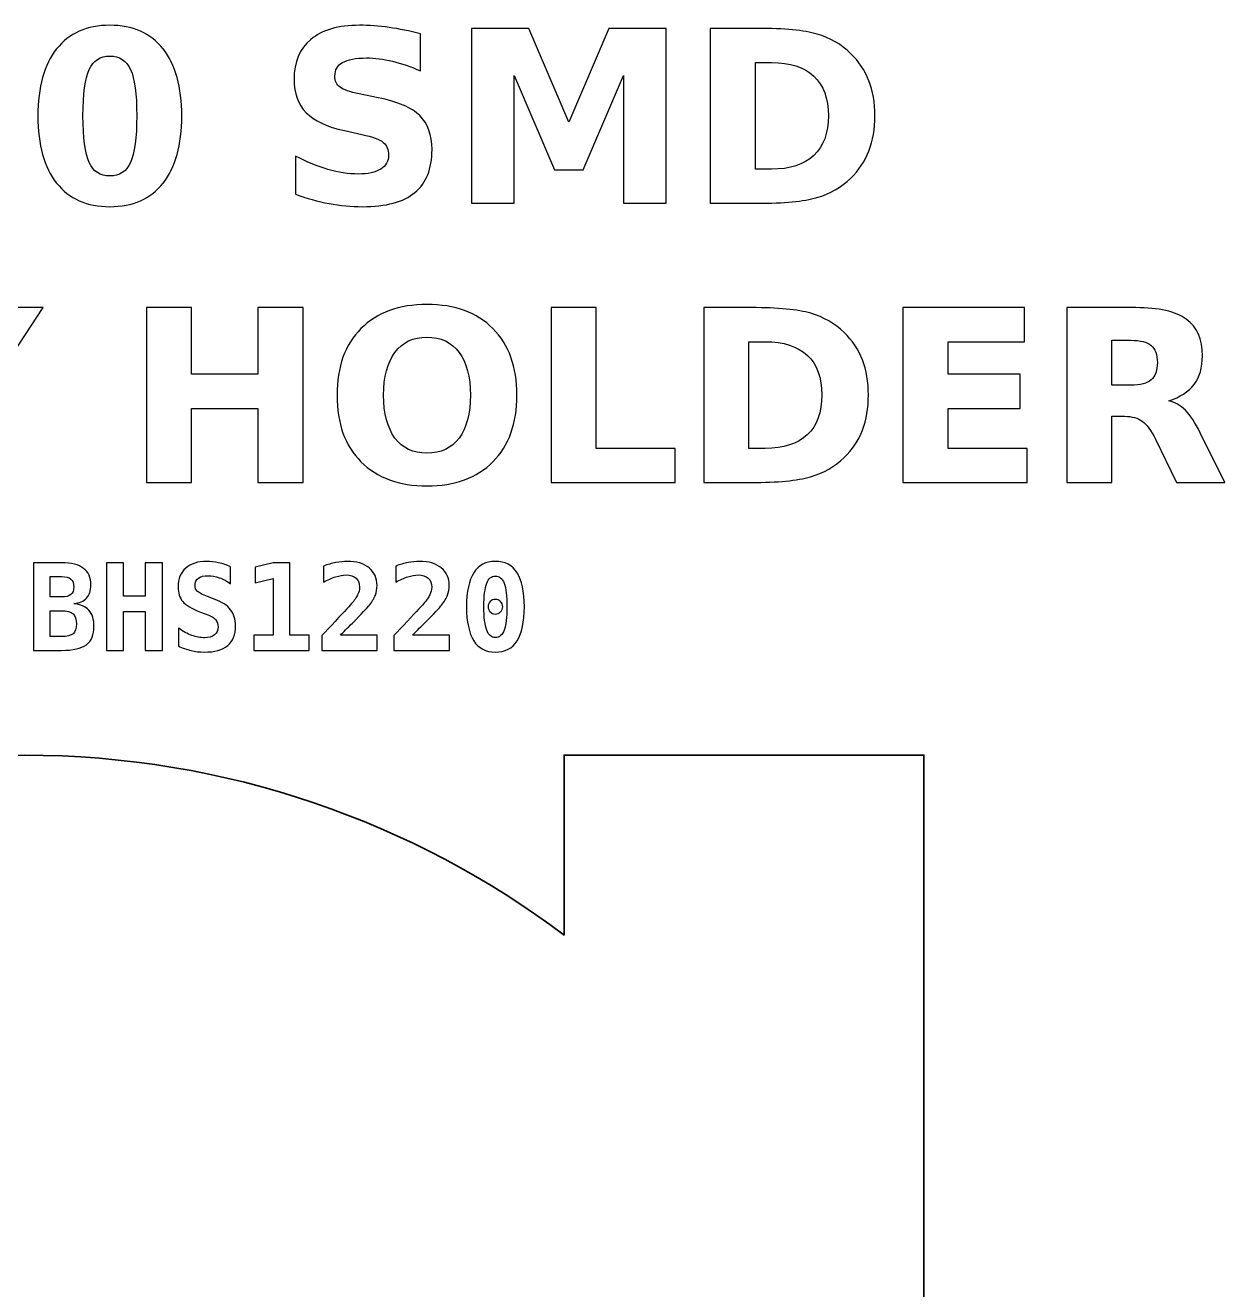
# Model space of a CAD drawing. Header units: centimetres. Extents: x -11.48 to -9.5, y -15.6 to -13.49.
# Drawn here: x -10.499 to -9.499, y -14.546 to -13.491 of the extents above; entities that cross this region are included whole.
import ezdxf

# ---------------------------------------------------------------- set-up
doc = ezdxf.new("R2010")
doc.units = ezdxf.units.CM
doc.header["$MEASUREMENT"] = 0
doc.layers.add('Layer 1', color=7, linetype='Continuous')

msp = doc.modelspace()

# ---------------------------------------------------------------- linework, layer by layer
at = {"layer": 'Layer 1'}
for points, knots in [([(-10.36872, -13.56708), (-10.36872, -13.59125), (-10.37392, -13.60988), (-10.38435, -13.62302), (-10.38435, -13.62302), (-10.39475, -13.63612), (-10.40955, -13.64268), (-10.42869, -13.64268), (-10.42869, -13.64268), (-10.44789, -13.64268), (-10.46272, -13.63612), (-10.47312, -13.62302), (-10.47312, -13.62302), (-10.48355, -13.60988), (-10.48875, -13.59125), (-10.48875, -13.56708), (-10.48875, -13.56708), (-10.48875, -13.54288), (-10.48355, -13.52422), (-10.47312, -13.51108), (-10.47312, -13.51108), (-10.46272, -13.49798), (-10.44789, -13.49142), (-10.42869, -13.49142), (-10.42869, -13.49142), (-10.40955, -13.49142), (-10.39475, -13.49798), (-10.38435, -13.51108), (-10.38435, -13.51108), (-10.37392, -13.52422), (-10.36872, -13.54288), (-10.36872, -13.56708)], [0, 0, 0, 0, 0.125, 0.125, 0.125, 0.125, 0.25, 0.25, 0.25, 0.25, 0.375, 0.375, 0.375, 0.375, 0.5, 0.5, 0.5, 0.5, 0.625, 0.625, 0.625, 0.625, 0.75, 0.75, 0.75, 0.75, 0.875, 0.875, 0.875, 0.875, 1, 1, 1, 1]), ([(-10.16969, -13.49865), (-10.16969, -13.49865), (-10.16969, -13.52948), (-10.16969, -13.52948), (-10.16969, -13.52948), (-10.17769, -13.52592), (-10.18552, -13.52322), (-10.19312, -13.52138), (-10.19312, -13.52138), (-10.20075, -13.51955), (-10.20795, -13.51865), (-10.21472, -13.51865), (-10.21472, -13.51865), (-10.22369, -13.51865), (-10.23035, -13.51988), (-10.23465, -13.52235), (-10.23465, -13.52235), (-10.23895, -13.52485), (-10.24109, -13.52868), (-10.24109, -13.53388), (-10.24109, -13.53388), (-10.24109, -13.53778), (-10.23965, -13.54085), (-10.23675, -13.54302), (-10.23675, -13.54302), (-10.23385, -13.54518), (-10.22859, -13.54708), (-10.22095, -13.54865), (-10.22095, -13.54865), (-10.22095, -13.54865), (-10.20495, -13.55185), (-10.20495, -13.55185), (-10.20495, -13.55185), (-10.18872, -13.55512), (-10.17722, -13.56005), (-10.17039, -13.56672), (-10.17039, -13.56672), (-10.16355, -13.57335), (-10.16012, -13.58278), (-10.16012, -13.59502), (-10.16012, -13.59502), (-10.16012, -13.61112), (-10.16489, -13.62308), (-10.17442, -13.63092), (-10.17442, -13.63092), (-10.18395, -13.63875), (-10.19852, -13.64268), (-10.21812, -13.64268), (-10.21812, -13.64268), (-10.22739, -13.64268), (-10.23665, -13.64182), (-10.24595, -13.64005), (-10.24595, -13.64005), (-10.25525, -13.63828), (-10.26459, -13.63568), (-10.27389, -13.63225), (-10.27389, -13.63225), (-10.27389, -13.63225), (-10.27389, -13.60052), (-10.27389, -13.60052), (-10.27389, -13.60052), (-10.26459, -13.60545), (-10.25559, -13.60918), (-10.24689, -13.61168), (-10.24689, -13.61168), (-10.23819, -13.61418), (-10.22982, -13.61545), (-10.22175, -13.61545), (-10.22175, -13.61545), (-10.21355, -13.61545), (-10.20725, -13.61408), (-10.20289, -13.61135), (-10.20289, -13.61135), (-10.19852, -13.60862), (-10.19635, -13.60472), (-10.19635, -13.59962), (-10.19635, -13.59962), (-10.19635, -13.59508), (-10.19782, -13.59155), (-10.20079, -13.58908), (-10.20079, -13.58908), (-10.20375, -13.58662), (-10.20965, -13.58438), (-10.21852, -13.58245), (-10.21852, -13.58245), (-10.21852, -13.58245), (-10.23309, -13.57922), (-10.23309, -13.57922), (-10.23309, -13.57922), (-10.24765, -13.57608), (-10.25832, -13.57112), (-10.26505, -13.56428), (-10.26505, -13.56428), (-10.27179, -13.55745), (-10.27515, -13.54822), (-10.27515, -13.53665), (-10.27515, -13.53665), (-10.27515, -13.52212), (-10.27045, -13.51095), (-10.26109, -13.50315), (-10.26109, -13.50315), (-10.25172, -13.49532), (-10.23825, -13.49142), (-10.22065, -13.49142), (-10.22065, -13.49142), (-10.21265, -13.49142), (-10.20442, -13.49202), (-10.19595, -13.49322), (-10.19595, -13.49322), (-10.18749, -13.49442), (-10.17872, -13.49622), (-10.16969, -13.49865)], [0, 0, 0, 0, 0.0357143, 0.0357143, 0.0357143, 0.0357143, 0.0714286, 0.0714286, 0.0714286, 0.0714286, 0.1071429, 0.1071429, 0.1071429, 0.1071429, 0.1428571, 0.1428571, 0.1428571, 0.1428571, 0.1785714, 0.1785714, 0.1785714, 0.1785714, 0.2142857, 0.2142857, 0.2142857, 0.2142857, 0.25, 0.25, 0.25, 0.25, 0.2857143, 0.2857143, 0.2857143, 0.2857143, 0.3214286, 0.3214286, 0.3214286, 0.3214286, 0.3571429, 0.3571429, 0.3571429, 0.3571429, 0.3928571, 0.3928571, 0.3928571, 0.3928571, 0.4285714, 0.4285714, 0.4285714, 0.4285714, 0.4642857, 0.4642857, 0.4642857, 0.4642857, 0.5, 0.5, 0.5, 0.5, 0.5357143, 0.5357143, 0.5357143, 0.5357143, 0.5714286, 0.5714286, 0.5714286, 0.5714286, 0.6071429, 0.6071429, 0.6071429, 0.6071429, 0.6428571, 0.6428571, 0.6428571, 0.6428571, 0.6785714, 0.6785714, 0.6785714, 0.6785714, 0.7142857, 0.7142857, 0.7142857, 0.7142857, 0.75, 0.75, 0.75, 0.75, 0.7857143, 0.7857143, 0.7857143, 0.7857143, 0.8214286, 0.8214286, 0.8214286, 0.8214286, 0.8571429, 0.8571429, 0.8571429, 0.8571429, 0.8928571, 0.8928571, 0.8928571, 0.8928571, 0.9285714, 0.9285714, 0.9285714, 0.9285714, 0.9642857, 0.9642857, 0.9642857, 0.9642857, 1, 1, 1, 1]), ([(-10.12712, -13.49405), (-10.12712, -13.49405), (-10.07929, -13.49405), (-10.07929, -13.49405), (-10.07929, -13.49405), (-10.07929, -13.49405), (-10.04606, -13.57208), (-10.04606, -13.57208), (-10.04606, -13.57208), (-10.04606, -13.57208), (-10.01266, -13.49405), (-10.01266, -13.49405), (-10.01266, -13.49405), (-10.01266, -13.49405), (-9.96492, -13.49405), (-9.96492, -13.49405), (-9.96492, -13.49405), (-9.96492, -13.49405), (-9.96492, -13.63985), (-9.96492, -13.63985), (-9.96492, -13.63985), (-9.96492, -13.63985), (-10.00046, -13.63985), (-10.00046, -13.63985), (-10.00046, -13.63985), (-10.00046, -13.63985), (-10.00046, -13.53322), (-10.00046, -13.53322), (-10.00046, -13.53322), (-10.00046, -13.53322), (-10.03406, -13.61182), (-10.03406, -13.61182), (-10.03406, -13.61182), (-10.03406, -13.61182), (-10.05789, -13.61182), (-10.05789, -13.61182), (-10.05789, -13.61182), (-10.05789, -13.61182), (-10.09149, -13.53322), (-10.09149, -13.53322), (-10.09149, -13.53322), (-10.09149, -13.53322), (-10.09149, -13.63985), (-10.09149, -13.63985), (-10.09149, -13.63985), (-10.09149, -13.63985), (-10.12712, -13.63985), (-10.12712, -13.63985), (-10.12712, -13.63985), (-10.12712, -13.63985), (-10.12712, -13.49405), (-10.12712, -13.49405)], [0, 0, 0, 0, 0.0769231, 0.0769231, 0.0769231, 0.0769231, 0.1538462, 0.1538462, 0.1538462, 0.1538462, 0.2307692, 0.2307692, 0.2307692, 0.2307692, 0.3076923, 0.3076923, 0.3076923, 0.3076923, 0.3846154, 0.3846154, 0.3846154, 0.3846154, 0.4615385, 0.4615385, 0.4615385, 0.4615385, 0.5384615, 0.5384615, 0.5384615, 0.5384615, 0.6153846, 0.6153846, 0.6153846, 0.6153846, 0.6923077, 0.6923077, 0.6923077, 0.6923077, 0.7692308, 0.7692308, 0.7692308, 0.7692308, 0.8461538, 0.8461538, 0.8461538, 0.8461538, 0.9230769, 0.9230769, 0.9230769, 0.9230769, 1, 1, 1, 1]), ([(-9.92809, -13.49405), (-9.92809, -13.49405), (-9.88843, -13.49405), (-9.88843, -13.49405), (-9.88843, -13.49405), (-9.86629, -13.49405), (-9.84983, -13.49562), (-9.83899, -13.49878), (-9.83899, -13.49878), (-9.82816, -13.50195), (-9.81886, -13.50728), (-9.81109, -13.51485), (-9.81109, -13.51485), (-9.80426, -13.52142), (-9.79919, -13.52902), (-9.79586, -13.53762), (-9.79586, -13.53762), (-9.79256, -13.54618), (-9.79089, -13.55592), (-9.79089, -13.56682), (-9.79089, -13.56682), (-9.79089, -13.57782), (-9.79256, -13.58762), (-9.79586, -13.59625), (-9.79586, -13.59625), (-9.79919, -13.60488), (-9.80426, -13.61248), (-9.81109, -13.61905), (-9.81109, -13.61905), (-9.81893, -13.62662), (-9.82829, -13.63195), (-9.83923, -13.63512), (-9.83923, -13.63512), (-9.85016, -13.63828), (-9.86656, -13.63985), (-9.88843, -13.63985), (-9.88843, -13.63985), (-9.88843, -13.63985), (-9.92809, -13.63985), (-9.92809, -13.63985), (-9.92809, -13.63985), (-9.92809, -13.63985), (-9.92809, -13.49405), (-9.92809, -13.49405)], [0, 0, 0, 0, 0.0909091, 0.0909091, 0.0909091, 0.0909091, 0.1818182, 0.1818182, 0.1818182, 0.1818182, 0.2727273, 0.2727273, 0.2727273, 0.2727273, 0.3636364, 0.3636364, 0.3636364, 0.3636364, 0.4545455, 0.4545455, 0.4545455, 0.4545455, 0.5454545, 0.5454545, 0.5454545, 0.5454545, 0.6363636, 0.6363636, 0.6363636, 0.6363636, 0.7272727, 0.7272727, 0.7272727, 0.7272727, 0.8181818, 0.8181818, 0.8181818, 0.8181818, 0.9090909, 0.9090909, 0.9090909, 0.9090909, 1, 1, 1, 1]), ([(-10.40632, -13.56682), (-10.40632, -13.54858), (-10.40802, -13.53575), (-10.41145, -13.52828), (-10.41145, -13.52828), (-10.41485, -13.52085), (-10.42062, -13.51712), (-10.42869, -13.51712), (-10.42869, -13.51712), (-10.43675, -13.51712), (-10.44252, -13.52085), (-10.44599, -13.52828), (-10.44599, -13.52828), (-10.44942, -13.53575), (-10.45115, -13.54858), (-10.45115, -13.56682), (-10.45115, -13.56682), (-10.45115, -13.58522), (-10.44942, -13.59822), (-10.44599, -13.60575), (-10.44599, -13.60575), (-10.44252, -13.61332), (-10.43675, -13.61708), (-10.42869, -13.61708), (-10.42869, -13.61708), (-10.42069, -13.61708), (-10.41495, -13.61332), (-10.41149, -13.60575), (-10.41149, -13.60575), (-10.40805, -13.59822), (-10.40632, -13.58522), (-10.40632, -13.56682)], [0, 0, 0, 0, 0.125, 0.125, 0.125, 0.125, 0.25, 0.25, 0.25, 0.25, 0.375, 0.375, 0.375, 0.375, 0.5, 0.5, 0.5, 0.5, 0.625, 0.625, 0.625, 0.625, 0.75, 0.75, 0.75, 0.75, 0.875, 0.875, 0.875, 0.875, 1, 1, 1, 1]), ([(-9.89049, -13.52248), (-9.89049, -13.52248), (-9.89049, -13.61142), (-9.89049, -13.61142), (-9.89049, -13.61142), (-9.89049, -13.61142), (-9.87703, -13.61142), (-9.87703, -13.61142), (-9.87703, -13.61142), (-9.86166, -13.61142), (-9.84993, -13.60762), (-9.84183, -13.59998), (-9.84183, -13.59998), (-9.83373, -13.59238), (-9.82966, -13.58132), (-9.82966, -13.56682), (-9.82966, -13.56682), (-9.82966, -13.55235), (-9.83369, -13.54135), (-9.84176, -13.53382), (-9.84176, -13.53382), (-9.84983, -13.52625), (-9.86159, -13.52248), (-9.87703, -13.52248), (-9.87703, -13.52248), (-9.87703, -13.52248), (-9.89049, -13.52248), (-9.89049, -13.52248)], [0, 0, 0, 0, 0.1428571, 0.1428571, 0.1428571, 0.1428571, 0.2857143, 0.2857143, 0.2857143, 0.2857143, 0.4285714, 0.4285714, 0.4285714, 0.4285714, 0.5714286, 0.5714286, 0.5714286, 0.5714286, 0.7142857, 0.7142857, 0.7142857, 0.7142857, 0.8571429, 0.8571429, 0.8571429, 0.8571429, 1, 1, 1, 1]), ([(-10.6331, -13.72685), (-10.6331, -13.72685), (-10.592, -13.72685), (-10.592, -13.72685), (-10.592, -13.72685), (-10.592, -13.72685), (-10.55876, -13.77882), (-10.55876, -13.77882), (-10.55876, -13.77882), (-10.55876, -13.77882), (-10.52556, -13.72685), (-10.52556, -13.72685), (-10.52556, -13.72685), (-10.52556, -13.72685), (-10.48436, -13.72685), (-10.48436, -13.72685), (-10.48436, -13.72685), (-10.48436, -13.72685), (-10.53993, -13.81122), (-10.53993, -13.81122), (-10.53993, -13.81122), (-10.53993, -13.81122), (-10.53993, -13.87265), (-10.53993, -13.87265), (-10.53993, -13.87265), (-10.53993, -13.87265), (-10.57753, -13.87265), (-10.57753, -13.87265), (-10.57753, -13.87265), (-10.57753, -13.87265), (-10.57753, -13.81122), (-10.57753, -13.81122), (-10.57753, -13.81122), (-10.57753, -13.81122), (-10.6331, -13.72685), (-10.6331, -13.72685)], [0, 0, 0, 0, 0.1111111, 0.1111111, 0.1111111, 0.1111111, 0.2222222, 0.2222222, 0.2222222, 0.2222222, 0.3333333, 0.3333333, 0.3333333, 0.3333333, 0.4444444, 0.4444444, 0.4444444, 0.4444444, 0.5555556, 0.5555556, 0.5555556, 0.5555556, 0.6666667, 0.6666667, 0.6666667, 0.6666667, 0.7777778, 0.7777778, 0.7777778, 0.7777778, 0.8888889, 0.8888889, 0.8888889, 0.8888889, 1, 1, 1, 1]), ([(-10.3983, -13.72685), (-10.3983, -13.72685), (-10.3607, -13.72685), (-10.3607, -13.72685), (-10.3607, -13.72685), (-10.3607, -13.72685), (-10.3607, -13.78242), (-10.3607, -13.78242), (-10.3607, -13.78242), (-10.3607, -13.78242), (-10.30524, -13.78242), (-10.30524, -13.78242), (-10.30524, -13.78242), (-10.30524, -13.78242), (-10.30524, -13.72685), (-10.30524, -13.72685), (-10.30524, -13.72685), (-10.30524, -13.72685), (-10.26764, -13.72685), (-10.26764, -13.72685), (-10.26764, -13.72685), (-10.26764, -13.72685), (-10.26764, -13.87265), (-10.26764, -13.87265), (-10.26764, -13.87265), (-10.26764, -13.87265), (-10.30524, -13.87265), (-10.30524, -13.87265), (-10.30524, -13.87265), (-10.30524, -13.87265), (-10.30524, -13.81085), (-10.30524, -13.81085), (-10.30524, -13.81085), (-10.30524, -13.81085), (-10.3607, -13.81085), (-10.3607, -13.81085), (-10.3607, -13.81085), (-10.3607, -13.81085), (-10.3607, -13.87265), (-10.3607, -13.87265), (-10.3607, -13.87265), (-10.3607, -13.87265), (-10.3983, -13.87265), (-10.3983, -13.87265), (-10.3983, -13.87265), (-10.3983, -13.87265), (-10.3983, -13.72685), (-10.3983, -13.72685)], [0, 0, 0, 0, 0.0833333, 0.0833333, 0.0833333, 0.0833333, 0.1666667, 0.1666667, 0.1666667, 0.1666667, 0.25, 0.25, 0.25, 0.25, 0.3333333, 0.3333333, 0.3333333, 0.3333333, 0.4166667, 0.4166667, 0.4166667, 0.4166667, 0.5, 0.5, 0.5, 0.5, 0.5833333, 0.5833333, 0.5833333, 0.5833333, 0.6666667, 0.6666667, 0.6666667, 0.6666667, 0.75, 0.75, 0.75, 0.75, 0.8333333, 0.8333333, 0.8333333, 0.8333333, 0.9166667, 0.9166667, 0.9166667, 0.9166667, 1, 1, 1, 1]), ([(-10.16433, -13.72422), (-10.1409, -13.72422), (-10.12253, -13.73092), (-10.10927, -13.74435), (-10.10927, -13.74435), (-10.09597, -13.75775), (-10.08933, -13.77625), (-10.08933, -13.79988), (-10.08933, -13.79988), (-10.08933, -13.82345), (-10.09597, -13.84195), (-10.10927, -13.85535), (-10.10927, -13.85535), (-10.12253, -13.86878), (-10.1409, -13.87548), (-10.16433, -13.87548), (-10.16433, -13.87548), (-10.1877, -13.87548), (-10.20603, -13.86878), (-10.21937, -13.85535), (-10.21937, -13.85535), (-10.23267, -13.84195), (-10.23933, -13.82345), (-10.23933, -13.79988), (-10.23933, -13.79988), (-10.23933, -13.77625), (-10.23267, -13.75775), (-10.21937, -13.74435), (-10.21937, -13.74435), (-10.20603, -13.73092), (-10.1877, -13.72422), (-10.16433, -13.72422)], [0, 0, 0, 0, 0.125, 0.125, 0.125, 0.125, 0.25, 0.25, 0.25, 0.25, 0.375, 0.375, 0.375, 0.375, 0.5, 0.5, 0.5, 0.5, 0.625, 0.625, 0.625, 0.625, 0.75, 0.75, 0.75, 0.75, 0.875, 0.875, 0.875, 0.875, 1, 1, 1, 1]), ([(-10.0609, -13.72685), (-10.0609, -13.72685), (-10.0233, -13.72685), (-10.0233, -13.72685), (-10.0233, -13.72685), (-10.0233, -13.72685), (-10.0233, -13.84422), (-10.0233, -13.84422), (-10.0233, -13.84422), (-10.0233, -13.84422), (-9.9573, -13.84422), (-9.9573, -13.84422), (-9.9573, -13.84422), (-9.9573, -13.84422), (-9.9573, -13.87265), (-9.9573, -13.87265), (-9.9573, -13.87265), (-9.9573, -13.87265), (-10.0609, -13.87265), (-10.0609, -13.87265), (-10.0609, -13.87265), (-10.0609, -13.87265), (-10.0609, -13.72685), (-10.0609, -13.72685)], [0, 0, 0, 0, 0.1666667, 0.1666667, 0.1666667, 0.1666667, 0.3333333, 0.3333333, 0.3333333, 0.3333333, 0.5, 0.5, 0.5, 0.5, 0.6666667, 0.6666667, 0.6666667, 0.6666667, 0.8333333, 0.8333333, 0.8333333, 0.8333333, 1, 1, 1, 1]), ([(-9.93347, -13.72685), (-9.93347, -13.72685), (-9.89381, -13.72685), (-9.89381, -13.72685), (-9.89381, -13.72685), (-9.87167, -13.72685), (-9.85521, -13.72842), (-9.84437, -13.73158), (-9.84437, -13.73158), (-9.83354, -13.73475), (-9.82424, -13.74008), (-9.81647, -13.74765), (-9.81647, -13.74765), (-9.80964, -13.75422), (-9.80457, -13.76182), (-9.80124, -13.77042), (-9.80124, -13.77042), (-9.79794, -13.77898), (-9.79627, -13.78872), (-9.79627, -13.79962), (-9.79627, -13.79962), (-9.79627, -13.81062), (-9.79794, -13.82042), (-9.80124, -13.82905), (-9.80124, -13.82905), (-9.80457, -13.83768), (-9.80964, -13.84528), (-9.81647, -13.85185), (-9.81647, -13.85185), (-9.82431, -13.85942), (-9.83367, -13.86475), (-9.84461, -13.86792), (-9.84461, -13.86792), (-9.85554, -13.87108), (-9.87194, -13.87265), (-9.89381, -13.87265), (-9.89381, -13.87265), (-9.89381, -13.87265), (-9.93347, -13.87265), (-9.93347, -13.87265), (-9.93347, -13.87265), (-9.93347, -13.87265), (-9.93347, -13.72685), (-9.93347, -13.72685)], [0, 0, 0, 0, 0.0909091, 0.0909091, 0.0909091, 0.0909091, 0.1818182, 0.1818182, 0.1818182, 0.1818182, 0.2727273, 0.2727273, 0.2727273, 0.2727273, 0.3636364, 0.3636364, 0.3636364, 0.3636364, 0.4545455, 0.4545455, 0.4545455, 0.4545455, 0.5454545, 0.5454545, 0.5454545, 0.5454545, 0.6363636, 0.6363636, 0.6363636, 0.6363636, 0.7272727, 0.7272727, 0.7272727, 0.7272727, 0.8181818, 0.8181818, 0.8181818, 0.8181818, 0.9090909, 0.9090909, 0.9090909, 0.9090909, 1, 1, 1, 1]), ([(-9.76747, -13.72685), (-9.76747, -13.72685), (-9.66601, -13.72685), (-9.66601, -13.72685), (-9.66601, -13.72685), (-9.66601, -13.72685), (-9.66601, -13.75528), (-9.66601, -13.75528), (-9.66601, -13.75528), (-9.66601, -13.75528), (-9.72987, -13.75528), (-9.72987, -13.75528), (-9.72987, -13.75528), (-9.72987, -13.75528), (-9.72987, -13.78242), (-9.72987, -13.78242), (-9.72987, -13.78242), (-9.72987, -13.78242), (-9.66984, -13.78242), (-9.66984, -13.78242), (-9.66984, -13.78242), (-9.66984, -13.78242), (-9.66984, -13.81085), (-9.66984, -13.81085), (-9.66984, -13.81085), (-9.66984, -13.81085), (-9.72987, -13.81085), (-9.72987, -13.81085), (-9.72987, -13.81085), (-9.72987, -13.81085), (-9.72987, -13.84422), (-9.72987, -13.84422), (-9.72987, -13.84422), (-9.72987, -13.84422), (-9.66387, -13.84422), (-9.66387, -13.84422), (-9.66387, -13.84422), (-9.66387, -13.84422), (-9.66387, -13.87265), (-9.66387, -13.87265), (-9.66387, -13.87265), (-9.66387, -13.87265), (-9.76747, -13.87265), (-9.76747, -13.87265), (-9.76747, -13.87265), (-9.76747, -13.87265), (-9.76747, -13.72685), (-9.76747, -13.72685)], [0, 0, 0, 0, 0.0833333, 0.0833333, 0.0833333, 0.0833333, 0.1666667, 0.1666667, 0.1666667, 0.1666667, 0.25, 0.25, 0.25, 0.25, 0.3333333, 0.3333333, 0.3333333, 0.3333333, 0.4166667, 0.4166667, 0.4166667, 0.4166667, 0.5, 0.5, 0.5, 0.5, 0.5833333, 0.5833333, 0.5833333, 0.5833333, 0.6666667, 0.6666667, 0.6666667, 0.6666667, 0.75, 0.75, 0.75, 0.75, 0.8333333, 0.8333333, 0.8333333, 0.8333333, 0.9166667, 0.9166667, 0.9166667, 0.9166667, 1, 1, 1, 1]), ([(-9.59324, -13.81748), (-9.59324, -13.81748), (-9.59324, -13.87265), (-9.59324, -13.87265), (-9.59324, -13.87265), (-9.59324, -13.87265), (-9.63084, -13.87265), (-9.63084, -13.87265), (-9.63084, -13.87265), (-9.63084, -13.87265), (-9.63084, -13.72685), (-9.63084, -13.72685), (-9.63084, -13.72685), (-9.63084, -13.72685), (-9.57341, -13.72685), (-9.57341, -13.72685), (-9.57341, -13.72685), (-9.55421, -13.72685), (-9.54011, -13.73008), (-9.53118, -13.73652), (-9.53118, -13.73652), (-9.52221, -13.74295), (-9.51774, -13.75315), (-9.51774, -13.76708), (-9.51774, -13.76708), (-9.51774, -13.77672), (-9.52008, -13.78465), (-9.52471, -13.79082), (-9.52471, -13.79082), (-9.52938, -13.79702), (-9.53641, -13.80158), (-9.54578, -13.80448), (-9.54578, -13.80448), (-9.54064, -13.80568), (-9.53601, -13.80832), (-9.53194, -13.81245), (-9.53194, -13.81245), (-9.52788, -13.81658), (-9.52378, -13.82285), (-9.51961, -13.83125), (-9.51961, -13.83125), (-9.51961, -13.83125), (-9.49918, -13.87265), (-9.49918, -13.87265), (-9.49918, -13.87265), (-9.49918, -13.87265), (-9.53924, -13.87265), (-9.53924, -13.87265), (-9.53924, -13.87265), (-9.53924, -13.87265), (-9.55701, -13.83642), (-9.55701, -13.83642), (-9.55701, -13.83642), (-9.56058, -13.82915), (-9.56421, -13.82415), (-9.56791, -13.82148), (-9.56791, -13.82148), (-9.57158, -13.81882), (-9.57648, -13.81748), (-9.58261, -13.81748), (-9.58261, -13.81748), (-9.58261, -13.81748), (-9.59324, -13.81748), (-9.59324, -13.81748)], [0, 0, 0, 0, 0.0625, 0.0625, 0.0625, 0.0625, 0.125, 0.125, 0.125, 0.125, 0.1875, 0.1875, 0.1875, 0.1875, 0.25, 0.25, 0.25, 0.25, 0.3125, 0.3125, 0.3125, 0.3125, 0.375, 0.375, 0.375, 0.375, 0.4375, 0.4375, 0.4375, 0.4375, 0.5, 0.5, 0.5, 0.5, 0.5625, 0.5625, 0.5625, 0.5625, 0.625, 0.625, 0.625, 0.625, 0.6875, 0.6875, 0.6875, 0.6875, 0.75, 0.75, 0.75, 0.75, 0.8125, 0.8125, 0.8125, 0.8125, 0.875, 0.875, 0.875, 0.875, 0.9375, 0.9375, 0.9375, 0.9375, 1, 1, 1, 1]), ([(-10.16433, -13.75145), (-10.1758, -13.75145), (-10.18467, -13.75568), (-10.191, -13.76415), (-10.191, -13.76415), (-10.1973, -13.77262), (-10.20047, -13.78452), (-10.20047, -13.79988), (-10.20047, -13.79988), (-10.20047, -13.81522), (-10.1973, -13.82708), (-10.191, -13.83555), (-10.191, -13.83555), (-10.18467, -13.84402), (-10.1758, -13.84825), (-10.16433, -13.84825), (-10.16433, -13.84825), (-10.1528, -13.84825), (-10.1439, -13.84402), (-10.13757, -13.83555), (-10.13757, -13.83555), (-10.13127, -13.82708), (-10.1281, -13.81522), (-10.1281, -13.79988), (-10.1281, -13.79988), (-10.1281, -13.78452), (-10.13127, -13.77262), (-10.13757, -13.76415), (-10.13757, -13.76415), (-10.1439, -13.75568), (-10.1528, -13.75145), (-10.16433, -13.75145)], [0, 0, 0, 0, 0.125, 0.125, 0.125, 0.125, 0.25, 0.25, 0.25, 0.25, 0.375, 0.375, 0.375, 0.375, 0.5, 0.5, 0.5, 0.5, 0.625, 0.625, 0.625, 0.625, 0.75, 0.75, 0.75, 0.75, 0.875, 0.875, 0.875, 0.875, 1, 1, 1, 1]), ([(-9.89587, -13.75528), (-9.89587, -13.75528), (-9.89587, -13.84422), (-9.89587, -13.84422), (-9.89587, -13.84422), (-9.89587, -13.84422), (-9.88241, -13.84422), (-9.88241, -13.84422), (-9.88241, -13.84422), (-9.86704, -13.84422), (-9.85531, -13.84042), (-9.84721, -13.83278), (-9.84721, -13.83278), (-9.83911, -13.82518), (-9.83504, -13.81412), (-9.83504, -13.79962), (-9.83504, -13.79962), (-9.83504, -13.78515), (-9.83907, -13.77415), (-9.84714, -13.76662), (-9.84714, -13.76662), (-9.85521, -13.75905), (-9.86697, -13.75528), (-9.88241, -13.75528), (-9.88241, -13.75528), (-9.88241, -13.75528), (-9.89587, -13.75528), (-9.89587, -13.75528)], [0, 0, 0, 0, 0.1428571, 0.1428571, 0.1428571, 0.1428571, 0.2857143, 0.2857143, 0.2857143, 0.2857143, 0.4285714, 0.4285714, 0.4285714, 0.4285714, 0.5714286, 0.5714286, 0.5714286, 0.5714286, 0.7142857, 0.7142857, 0.7142857, 0.7142857, 0.8571429, 0.8571429, 0.8571429, 0.8571429, 1, 1, 1, 1]), ([(-9.57741, -13.79152), (-9.56954, -13.79152), (-9.56388, -13.79005), (-9.56048, -13.78712), (-9.56048, -13.78712), (-9.55704, -13.78418), (-9.55534, -13.77935), (-9.55534, -13.77265), (-9.55534, -13.77265), (-9.55534, -13.76602), (-9.55704, -13.76125), (-9.56048, -13.75838), (-9.56048, -13.75838), (-9.56388, -13.75552), (-9.56954, -13.75408), (-9.57741, -13.75408), (-9.57741, -13.75408), (-9.57741, -13.75408), (-9.59324, -13.75408), (-9.59324, -13.75408), (-9.59324, -13.75408), (-9.59324, -13.75408), (-9.59324, -13.79152), (-9.59324, -13.79152), (-9.59324, -13.79152), (-9.59324, -13.79152), (-9.57741, -13.79152), (-9.57741, -13.79152)], [0, 0, 0, 0, 0.1428571, 0.1428571, 0.1428571, 0.1428571, 0.2857143, 0.2857143, 0.2857143, 0.2857143, 0.4285714, 0.4285714, 0.4285714, 0.4285714, 0.5714286, 0.5714286, 0.5714286, 0.5714286, 0.7142857, 0.7142857, 0.7142857, 0.7142857, 0.8571429, 0.8571429, 0.8571429, 0.8571429, 1, 1, 1, 1]), ([(-10.49243, -13.93964), (-10.49243, -13.93964), (-10.46895, -13.93964), (-10.46895, -13.93964), (-10.46895, -13.93964), (-10.46083, -13.93964), (-10.45475, -13.94117), (-10.45066, -13.94426), (-10.45066, -13.94426), (-10.44658, -13.94732), (-10.44453, -13.95192), (-10.44453, -13.95804), (-10.44453, -13.95804), (-10.44453, -13.96274), (-10.44573, -13.96639), (-10.44815, -13.96902), (-10.44815, -13.96902), (-10.45055, -13.97167), (-10.45408, -13.97319), (-10.45873, -13.97362), (-10.45873, -13.97362), (-10.45316, -13.97417), (-10.44898, -13.97604), (-10.44616, -13.97924), (-10.44616, -13.97924), (-10.44335, -13.98242), (-10.44195, -13.98689), (-10.44195, -13.99262), (-10.44195, -13.99262), (-10.44195, -13.99966), (-10.44406, -14.00474), (-10.4483, -14.00791), (-10.4483, -14.00791), (-10.45253, -14.01106), (-10.45941, -14.01264), (-10.46895, -14.01264), (-10.46895, -14.01264), (-10.46895, -14.01264), (-10.49243, -14.01264), (-10.49243, -14.01264), (-10.49243, -14.01264), (-10.49243, -14.01264), (-10.49243, -13.93964), (-10.49243, -13.93964)], [0, 0, 0, 0, 0.0909091, 0.0909091, 0.0909091, 0.0909091, 0.1818182, 0.1818182, 0.1818182, 0.1818182, 0.2727273, 0.2727273, 0.2727273, 0.2727273, 0.3636364, 0.3636364, 0.3636364, 0.3636364, 0.4545455, 0.4545455, 0.4545455, 0.4545455, 0.5454545, 0.5454545, 0.5454545, 0.5454545, 0.6363636, 0.6363636, 0.6363636, 0.6363636, 0.7272727, 0.7272727, 0.7272727, 0.7272727, 0.8181818, 0.8181818, 0.8181818, 0.8181818, 0.9090909, 0.9090909, 0.9090909, 0.9090909, 1, 1, 1, 1]), ([(-10.43165, -13.93974), (-10.43165, -13.93974), (-10.41725, -13.93974), (-10.41725, -13.93974), (-10.41725, -13.93974), (-10.41725, -13.93974), (-10.41725, -13.96752), (-10.41725, -13.96752), (-10.41725, -13.96752), (-10.41725, -13.96752), (-10.39921, -13.96752), (-10.39921, -13.96752), (-10.39921, -13.96752), (-10.39921, -13.96752), (-10.39921, -13.93974), (-10.39921, -13.93974), (-10.39921, -13.93974), (-10.39921, -13.93974), (-10.38481, -13.93974), (-10.38481, -13.93974), (-10.38481, -13.93974), (-10.38481, -13.93974), (-10.38481, -14.01264), (-10.38481, -14.01264), (-10.38481, -14.01264), (-10.38481, -14.01264), (-10.39921, -14.01264), (-10.39921, -14.01264), (-10.39921, -14.01264), (-10.39921, -14.01264), (-10.39921, -13.98022), (-10.39921, -13.98022), (-10.39921, -13.98022), (-10.39921, -13.98022), (-10.41725, -13.98022), (-10.41725, -13.98022), (-10.41725, -13.98022), (-10.41725, -13.98022), (-10.41725, -14.01264), (-10.41725, -14.01264), (-10.41725, -14.01264), (-10.41725, -14.01264), (-10.43165, -14.01264), (-10.43165, -14.01264), (-10.43165, -14.01264), (-10.43165, -14.01264), (-10.43165, -13.93974), (-10.43165, -13.93974)], [0, 0, 0, 0, 0.0833333, 0.0833333, 0.0833333, 0.0833333, 0.1666667, 0.1666667, 0.1666667, 0.1666667, 0.25, 0.25, 0.25, 0.25, 0.3333333, 0.3333333, 0.3333333, 0.3333333, 0.4166667, 0.4166667, 0.4166667, 0.4166667, 0.5, 0.5, 0.5, 0.5, 0.5833333, 0.5833333, 0.5833333, 0.5833333, 0.6666667, 0.6666667, 0.6666667, 0.6666667, 0.75, 0.75, 0.75, 0.75, 0.8333333, 0.8333333, 0.8333333, 0.8333333, 0.9166667, 0.9166667, 0.9166667, 0.9166667, 1, 1, 1, 1]), ([(-10.35323, -13.98066), (-10.36048, -13.97789), (-10.3654, -13.97497), (-10.36798, -13.97194), (-10.36798, -13.97194), (-10.37055, -13.96889), (-10.37183, -13.96481), (-10.37183, -13.95966), (-10.37183, -13.95966), (-10.37183, -13.95306), (-10.36971, -13.94786), (-10.36548, -13.94409), (-10.36548, -13.94409), (-10.36125, -13.94031), (-10.35545, -13.93842), (-10.34805, -13.93842), (-10.34805, -13.93842), (-10.3447, -13.93842), (-10.34135, -13.93881), (-10.338, -13.93957), (-10.338, -13.93957), (-10.33463, -13.94034), (-10.33131, -13.94146), (-10.32803, -13.94296), (-10.32803, -13.94296), (-10.32803, -13.94296), (-10.32803, -13.95702), (-10.32803, -13.95702), (-10.32803, -13.95702), (-10.33113, -13.95484), (-10.33426, -13.95319), (-10.33745, -13.95204), (-10.33745, -13.95204), (-10.34065, -13.95091), (-10.3438, -13.95034), (-10.34693, -13.95034), (-10.34693, -13.95034), (-10.35041, -13.95034), (-10.35308, -13.95104), (-10.35493, -13.95244), (-10.35493, -13.95244), (-10.35678, -13.95384), (-10.35771, -13.95584), (-10.35771, -13.95844), (-10.35771, -13.95844), (-10.35771, -13.96046), (-10.35703, -13.96212), (-10.35568, -13.96344), (-10.35568, -13.96344), (-10.35433, -13.96476), (-10.35151, -13.96622), (-10.34721, -13.96781), (-10.34721, -13.96781), (-10.34721, -13.96781), (-10.34101, -13.97016), (-10.34101, -13.97016), (-10.34101, -13.97016), (-10.33516, -13.97231), (-10.33085, -13.97516), (-10.32808, -13.97871), (-10.32808, -13.97871), (-10.32531, -13.98226), (-10.32393, -13.98672), (-10.32393, -13.99212), (-10.32393, -13.99212), (-10.32393, -13.99949), (-10.3261, -14.00497), (-10.33045, -14.00861), (-10.33045, -14.00861), (-10.3348, -14.01224), (-10.34136, -14.01406), (-10.35015, -14.01406), (-10.35015, -14.01406), (-10.35376, -14.01406), (-10.35738, -14.01362), (-10.36101, -14.01276), (-10.36101, -14.01276), (-10.36463, -14.01189), (-10.36815, -14.01062), (-10.37153, -14.00892), (-10.37153, -14.00892), (-10.37153, -14.00892), (-10.37153, -13.99402), (-10.37153, -13.99402), (-10.37153, -13.99402), (-10.3677, -13.99676), (-10.36396, -13.99881), (-10.36038, -14.00014), (-10.36038, -14.00014), (-10.35678, -14.00147), (-10.35323, -14.00214), (-10.34971, -14.00214), (-10.34971, -14.00214), (-10.34616, -14.00214), (-10.34341, -14.00134), (-10.34146, -13.99972), (-10.34146, -13.99972), (-10.33951, -13.99811), (-10.33853, -13.99586), (-10.33853, -13.99296), (-10.33853, -13.99296), (-10.33853, -13.99077), (-10.33918, -13.98886), (-10.34048, -13.98722), (-10.34048, -13.98722), (-10.34178, -13.98557), (-10.34366, -13.98427), (-10.34615, -13.98334), (-10.34615, -13.98334), (-10.34615, -13.98334), (-10.35323, -13.98066), (-10.35323, -13.98066)], [0, 0, 0, 0, 0.0357143, 0.0357143, 0.0357143, 0.0357143, 0.0714286, 0.0714286, 0.0714286, 0.0714286, 0.1071429, 0.1071429, 0.1071429, 0.1071429, 0.1428571, 0.1428571, 0.1428571, 0.1428571, 0.1785714, 0.1785714, 0.1785714, 0.1785714, 0.2142857, 0.2142857, 0.2142857, 0.2142857, 0.25, 0.25, 0.25, 0.25, 0.2857143, 0.2857143, 0.2857143, 0.2857143, 0.3214286, 0.3214286, 0.3214286, 0.3214286, 0.3571429, 0.3571429, 0.3571429, 0.3571429, 0.3928571, 0.3928571, 0.3928571, 0.3928571, 0.4285714, 0.4285714, 0.4285714, 0.4285714, 0.4642857, 0.4642857, 0.4642857, 0.4642857, 0.5, 0.5, 0.5, 0.5, 0.5357143, 0.5357143, 0.5357143, 0.5357143, 0.5714286, 0.5714286, 0.5714286, 0.5714286, 0.6071429, 0.6071429, 0.6071429, 0.6071429, 0.6428571, 0.6428571, 0.6428571, 0.6428571, 0.6785714, 0.6785714, 0.6785714, 0.6785714, 0.7142857, 0.7142857, 0.7142857, 0.7142857, 0.75, 0.75, 0.75, 0.75, 0.7857143, 0.7857143, 0.7857143, 0.7857143, 0.8214286, 0.8214286, 0.8214286, 0.8214286, 0.8571429, 0.8571429, 0.8571429, 0.8571429, 0.8928571, 0.8928571, 0.8928571, 0.8928571, 0.9285714, 0.9285714, 0.9285714, 0.9285714, 0.9642857, 0.9642857, 0.9642857, 0.9642857, 1, 1, 1, 1]), ([(-10.30875, -13.99994), (-10.30875, -13.99994), (-10.29263, -13.99994), (-10.29263, -13.99994), (-10.29263, -13.99994), (-10.29263, -13.99994), (-10.29263, -13.95262), (-10.29263, -13.95262), (-10.29263, -13.95262), (-10.29263, -13.95262), (-10.30761, -13.95634), (-10.30761, -13.95634), (-10.30761, -13.95634), (-10.30761, -13.95634), (-10.30761, -13.94336), (-10.30761, -13.94336), (-10.30761, -13.94336), (-10.30761, -13.94336), (-10.29253, -13.93974), (-10.29253, -13.93974), (-10.29253, -13.93974), (-10.29253, -13.93974), (-10.27861, -13.93974), (-10.27861, -13.93974), (-10.27861, -13.93974), (-10.27861, -13.93974), (-10.27861, -13.99994), (-10.27861, -13.99994), (-10.27861, -13.99994), (-10.27861, -13.99994), (-10.2625, -13.99994), (-10.2625, -13.99994), (-10.2625, -13.99994), (-10.2625, -13.99994), (-10.2625, -14.01264), (-10.2625, -14.01264), (-10.2625, -14.01264), (-10.2625, -14.01264), (-10.30875, -14.01264), (-10.30875, -14.01264), (-10.30875, -14.01264), (-10.30875, -14.01264), (-10.30875, -13.99994), (-10.30875, -13.99994)], [0, 0, 0, 0, 0.0909091, 0.0909091, 0.0909091, 0.0909091, 0.1818182, 0.1818182, 0.1818182, 0.1818182, 0.2727273, 0.2727273, 0.2727273, 0.2727273, 0.3636364, 0.3636364, 0.3636364, 0.3636364, 0.4545455, 0.4545455, 0.4545455, 0.4545455, 0.5454545, 0.5454545, 0.5454545, 0.5454545, 0.6363636, 0.6363636, 0.6363636, 0.6363636, 0.7272727, 0.7272727, 0.7272727, 0.7272727, 0.8181818, 0.8181818, 0.8181818, 0.8181818, 0.9090909, 0.9090909, 0.9090909, 0.9090909, 1, 1, 1, 1]), ([(-10.23655, -13.99994), (-10.23655, -13.99994), (-10.20583, -13.99994), (-10.20583, -13.99994), (-10.20583, -13.99994), (-10.20583, -13.99994), (-10.20583, -14.01264), (-10.20583, -14.01264), (-10.20583, -14.01264), (-10.20583, -14.01264), (-10.25211, -14.01264), (-10.25211, -14.01264), (-10.25211, -14.01264), (-10.25211, -14.01264), (-10.25211, -14.00032), (-10.25211, -14.00032), (-10.25211, -14.00032), (-10.25211, -14.00032), (-10.2443, -13.99204), (-10.2443, -13.99204), (-10.2443, -13.99204), (-10.23503, -13.98217), (-10.2294, -13.97611), (-10.22741, -13.97382), (-10.22741, -13.97382), (-10.22498, -13.97102), (-10.22321, -13.96854), (-10.22215, -13.96637), (-10.22215, -13.96637), (-10.22106, -13.96421), (-10.22053, -13.96207), (-10.22053, -13.95996), (-10.22053, -13.95996), (-10.22053, -13.95671), (-10.22151, -13.95419), (-10.22348, -13.95242), (-10.22348, -13.95242), (-10.22545, -13.95064), (-10.22825, -13.94976), (-10.23185, -13.94976), (-10.23185, -13.94976), (-10.23443, -13.94976), (-10.23731, -13.95027), (-10.24051, -13.95129), (-10.24051, -13.95129), (-10.24373, -13.95232), (-10.24706, -13.95381), (-10.25055, -13.95576), (-10.25055, -13.95576), (-10.25055, -13.95576), (-10.25055, -13.94232), (-10.25055, -13.94232), (-10.25055, -13.94232), (-10.24706, -13.94106), (-10.24366, -13.94009), (-10.24031, -13.93942), (-10.24031, -13.93942), (-10.23698, -13.93876), (-10.23378, -13.93842), (-10.23073, -13.93842), (-10.23073, -13.93842), (-10.22301, -13.93842), (-10.21695, -13.94022), (-10.21255, -13.94382), (-10.21255, -13.94382), (-10.20813, -13.94741), (-10.20593, -13.95232), (-10.20593, -13.95854), (-10.20593, -13.95854), (-10.20593, -13.96141), (-10.20641, -13.96409), (-10.20736, -13.96659), (-10.20736, -13.96659), (-10.20833, -13.96911), (-10.20998, -13.97189), (-10.21233, -13.97494), (-10.21233, -13.97494), (-10.21405, -13.97716), (-10.21878, -13.98214), (-10.22653, -13.98989), (-10.22653, -13.98989), (-10.23073, -13.99407), (-10.23406, -13.99744), (-10.23655, -13.99994)], [0, 0, 0, 0, 0.047619, 0.047619, 0.047619, 0.047619, 0.0952381, 0.0952381, 0.0952381, 0.0952381, 0.1428571, 0.1428571, 0.1428571, 0.1428571, 0.1904762, 0.1904762, 0.1904762, 0.1904762, 0.2380952, 0.2380952, 0.2380952, 0.2380952, 0.2857143, 0.2857143, 0.2857143, 0.2857143, 0.3333333, 0.3333333, 0.3333333, 0.3333333, 0.3809524, 0.3809524, 0.3809524, 0.3809524, 0.4285714, 0.4285714, 0.4285714, 0.4285714, 0.4761905, 0.4761905, 0.4761905, 0.4761905, 0.5238095, 0.5238095, 0.5238095, 0.5238095, 0.5714286, 0.5714286, 0.5714286, 0.5714286, 0.6190476, 0.6190476, 0.6190476, 0.6190476, 0.6666667, 0.6666667, 0.6666667, 0.6666667, 0.7142857, 0.7142857, 0.7142857, 0.7142857, 0.7619048, 0.7619048, 0.7619048, 0.7619048, 0.8095238, 0.8095238, 0.8095238, 0.8095238, 0.8571429, 0.8571429, 0.8571429, 0.8571429, 0.9047619, 0.9047619, 0.9047619, 0.9047619, 0.952381, 0.952381, 0.952381, 0.952381, 1, 1, 1, 1]), ([(-10.17635, -13.99994), (-10.17635, -13.99994), (-10.14563, -13.99994), (-10.14563, -13.99994), (-10.14563, -13.99994), (-10.14563, -13.99994), (-10.14563, -14.01264), (-10.14563, -14.01264), (-10.14563, -14.01264), (-10.14563, -14.01264), (-10.19191, -14.01264), (-10.19191, -14.01264), (-10.19191, -14.01264), (-10.19191, -14.01264), (-10.19191, -14.00032), (-10.19191, -14.00032), (-10.19191, -14.00032), (-10.19191, -14.00032), (-10.1841, -13.99204), (-10.1841, -13.99204), (-10.1841, -13.99204), (-10.17483, -13.98217), (-10.1692, -13.97611), (-10.16721, -13.97382), (-10.16721, -13.97382), (-10.16478, -13.97102), (-10.16301, -13.96854), (-10.16195, -13.96637), (-10.16195, -13.96637), (-10.16086, -13.96421), (-10.16033, -13.96207), (-10.16033, -13.95996), (-10.16033, -13.95996), (-10.16033, -13.95671), (-10.16131, -13.95419), (-10.16328, -13.95242), (-10.16328, -13.95242), (-10.16525, -13.95064), (-10.16805, -13.94976), (-10.17165, -13.94976), (-10.17165, -13.94976), (-10.17423, -13.94976), (-10.17711, -13.95027), (-10.18031, -13.95129), (-10.18031, -13.95129), (-10.18353, -13.95232), (-10.18686, -13.95381), (-10.19035, -13.95576), (-10.19035, -13.95576), (-10.19035, -13.95576), (-10.19035, -13.94232), (-10.19035, -13.94232), (-10.19035, -13.94232), (-10.18686, -13.94106), (-10.18346, -13.94009), (-10.18011, -13.93942), (-10.18011, -13.93942), (-10.17678, -13.93876), (-10.17358, -13.93842), (-10.17053, -13.93842), (-10.17053, -13.93842), (-10.16281, -13.93842), (-10.15675, -13.94022), (-10.15235, -13.94382), (-10.15235, -13.94382), (-10.14793, -13.94741), (-10.14573, -13.95232), (-10.14573, -13.95854), (-10.14573, -13.95854), (-10.14573, -13.96141), (-10.14621, -13.96409), (-10.14716, -13.96659), (-10.14716, -13.96659), (-10.14813, -13.96911), (-10.14978, -13.97189), (-10.15213, -13.97494), (-10.15213, -13.97494), (-10.15385, -13.97716), (-10.15858, -13.98214), (-10.16633, -13.98989), (-10.16633, -13.98989), (-10.17053, -13.99407), (-10.17386, -13.99744), (-10.17635, -13.99994)], [0, 0, 0, 0, 0.047619, 0.047619, 0.047619, 0.047619, 0.0952381, 0.0952381, 0.0952381, 0.0952381, 0.1428571, 0.1428571, 0.1428571, 0.1428571, 0.1904762, 0.1904762, 0.1904762, 0.1904762, 0.2380952, 0.2380952, 0.2380952, 0.2380952, 0.2857143, 0.2857143, 0.2857143, 0.2857143, 0.3333333, 0.3333333, 0.3333333, 0.3333333, 0.3809524, 0.3809524, 0.3809524, 0.3809524, 0.4285714, 0.4285714, 0.4285714, 0.4285714, 0.4761905, 0.4761905, 0.4761905, 0.4761905, 0.5238095, 0.5238095, 0.5238095, 0.5238095, 0.5714286, 0.5714286, 0.5714286, 0.5714286, 0.6190476, 0.6190476, 0.6190476, 0.6190476, 0.6666667, 0.6666667, 0.6666667, 0.6666667, 0.7142857, 0.7142857, 0.7142857, 0.7142857, 0.7619048, 0.7619048, 0.7619048, 0.7619048, 0.8095238, 0.8095238, 0.8095238, 0.8095238, 0.8571429, 0.8571429, 0.8571429, 0.8571429, 0.9047619, 0.9047619, 0.9047619, 0.9047619, 0.952381, 0.952381, 0.952381, 0.952381, 1, 1, 1, 1]), ([(-10.13133, -13.97626), (-10.13133, -13.96364), (-10.12933, -13.95417), (-10.12533, -13.94787), (-10.12533, -13.94787), (-10.12131, -13.94157), (-10.1153, -13.93842), (-10.10725, -13.93842), (-10.10725, -13.93842), (-10.09918, -13.93842), (-10.09315, -13.94156), (-10.08913, -13.94784), (-10.08913, -13.94784), (-10.08513, -13.95412), (-10.08313, -13.96361), (-10.08313, -13.97626), (-10.08313, -13.97626), (-10.08313, -13.98889), (-10.08513, -13.99836), (-10.08913, -14.00464), (-10.08913, -14.00464), (-10.09315, -14.01092), (-10.09918, -14.01406), (-10.10725, -14.01406), (-10.10725, -14.01406), (-10.1153, -14.01406), (-10.12131, -14.01091), (-10.12533, -14.00461), (-10.12533, -14.00461), (-10.12933, -13.99831), (-10.13133, -13.98886), (-10.13133, -13.97626)], [0, 0, 0, 0, 0.125, 0.125, 0.125, 0.125, 0.25, 0.25, 0.25, 0.25, 0.375, 0.375, 0.375, 0.375, 0.5, 0.5, 0.5, 0.5, 0.625, 0.625, 0.625, 0.625, 0.75, 0.75, 0.75, 0.75, 0.875, 0.875, 0.875, 0.875, 1, 1, 1, 1]), ([(-10.47851, -13.95111), (-10.47851, -13.95111), (-10.47851, -13.96806), (-10.47851, -13.96806), (-10.47851, -13.96806), (-10.47851, -13.96806), (-10.46895, -13.96806), (-10.46895, -13.96806), (-10.46895, -13.96806), (-10.4653, -13.96806), (-10.4627, -13.96741), (-10.46115, -13.96611), (-10.46115, -13.96611), (-10.4596, -13.96481), (-10.45883, -13.96266), (-10.45883, -13.95966), (-10.45883, -13.95966), (-10.45883, -13.95666), (-10.45961, -13.95449), (-10.4612, -13.95314), (-10.4612, -13.95314), (-10.46278, -13.95179), (-10.46536, -13.95111), (-10.46895, -13.95111), (-10.46895, -13.95111), (-10.46895, -13.95111), (-10.47851, -13.95111), (-10.47851, -13.95111)], [0, 0, 0, 0, 0.1428571, 0.1428571, 0.1428571, 0.1428571, 0.2857143, 0.2857143, 0.2857143, 0.2857143, 0.4285714, 0.4285714, 0.4285714, 0.4285714, 0.5714286, 0.5714286, 0.5714286, 0.5714286, 0.7142857, 0.7142857, 0.7142857, 0.7142857, 0.8571429, 0.8571429, 0.8571429, 0.8571429, 1, 1, 1, 1]), ([(-10.10725, -13.95062), (-10.11058, -13.95062), (-10.113, -13.95266), (-10.11453, -13.95672), (-10.11453, -13.95672), (-10.11606, -13.96081), (-10.11683, -13.96731), (-10.11683, -13.97626), (-10.11683, -13.97626), (-10.11683, -13.98519), (-10.11606, -13.99167), (-10.11453, -13.99576), (-10.11453, -13.99576), (-10.113, -13.99982), (-10.11058, -14.00186), (-10.10725, -14.00186), (-10.10725, -14.00186), (-10.1039, -14.00186), (-10.10146, -13.99982), (-10.09993, -13.99576), (-10.09993, -13.99576), (-10.0984, -13.99167), (-10.09763, -13.98519), (-10.09763, -13.97626), (-10.09763, -13.97626), (-10.09763, -13.96731), (-10.0984, -13.96081), (-10.09993, -13.95672), (-10.09993, -13.95672), (-10.10146, -13.95266), (-10.1039, -13.95062), (-10.10725, -13.95062)], [0, 0, 0, 0, 0.125, 0.125, 0.125, 0.125, 0.25, 0.25, 0.25, 0.25, 0.375, 0.375, 0.375, 0.375, 0.5, 0.5, 0.5, 0.5, 0.625, 0.625, 0.625, 0.625, 0.75, 0.75, 0.75, 0.75, 0.875, 0.875, 0.875, 0.875, 1, 1, 1, 1]), ([(-10.47851, -13.97952), (-10.47851, -13.97952), (-10.47851, -14.00112), (-10.47851, -14.00112), (-10.47851, -14.00112), (-10.47851, -14.00112), (-10.46895, -14.00112), (-10.46895, -14.00112), (-10.46895, -14.00112), (-10.46435, -14.00112), (-10.46115, -14.00034), (-10.4593, -13.99877), (-10.4593, -13.99877), (-10.45746, -13.99721), (-10.45655, -13.99449), (-10.45655, -13.99062), (-10.45655, -13.99062), (-10.45655, -13.98667), (-10.45751, -13.98384), (-10.45943, -13.98211), (-10.45943, -13.98211), (-10.46135, -13.98039), (-10.46451, -13.97952), (-10.46895, -13.97952), (-10.46895, -13.97952), (-10.46895, -13.97952), (-10.47851, -13.97952), (-10.47851, -13.97952)], [0, 0, 0, 0, 0.1428571, 0.1428571, 0.1428571, 0.1428571, 0.2857143, 0.2857143, 0.2857143, 0.2857143, 0.4285714, 0.4285714, 0.4285714, 0.4285714, 0.5714286, 0.5714286, 0.5714286, 0.5714286, 0.7142857, 0.7142857, 0.7142857, 0.7142857, 0.8571429, 0.8571429, 0.8571429, 0.8571429, 1, 1, 1, 1]), ([(-10.11331, -13.97626), (-10.11331, -13.97454), (-10.11273, -13.97309), (-10.11155, -13.97192), (-10.11155, -13.97192), (-10.11038, -13.97074), (-10.10895, -13.97016), (-10.10725, -13.97016), (-10.10725, -13.97016), (-10.10553, -13.97016), (-10.10408, -13.97074), (-10.10291, -13.97192), (-10.10291, -13.97192), (-10.10173, -13.97309), (-10.10115, -13.97454), (-10.10115, -13.97626), (-10.10115, -13.97626), (-10.10115, -13.97796), (-10.10173, -13.97939), (-10.10291, -13.98056), (-10.10291, -13.98056), (-10.10408, -13.98174), (-10.10553, -13.98232), (-10.10725, -13.98232), (-10.10725, -13.98232), (-10.10895, -13.98232), (-10.11038, -13.98174), (-10.11155, -13.98059), (-10.11155, -13.98059), (-10.11273, -13.97944), (-10.11331, -13.97799), (-10.11331, -13.97626)], [0, 0, 0, 0, 0.125, 0.125, 0.125, 0.125, 0.25, 0.25, 0.25, 0.25, 0.375, 0.375, 0.375, 0.375, 0.5, 0.5, 0.5, 0.5, 0.625, 0.625, 0.625, 0.625, 0.75, 0.75, 0.75, 0.75, 0.875, 0.875, 0.875, 0.875, 1, 1, 1, 1])]:
    msp.add_open_spline(points, degree=3, knots=knots, dxfattribs=at)
at = {"layer": 'Layer 1', "lineweight": 35}
msp.add_open_spline([(-10.50004, -14.10002), (-10.33119, -14.10002), (-10.17537, -14.15584), (-10.05, -14.25003), (-10.05, -14.25003), (-10.05, -14.25003), (-10.05, -14.1), (-10.05, -14.1), (-10.05, -14.1), (-10.05, -14.1), (-9.75, -14.1), (-9.75, -14.1), (-9.75, -14.1), (-9.75, -14.1), (-9.75, -15.6), (-9.75, -15.6), (-9.75, -15.6), (-9.75, -15.6), (-10.05, -15.6), (-10.05, -15.6), (-10.05, -15.6), (-10.05, -15.6), (-10.05, -15.45), (-10.05, -15.45), (-10.05, -15.45), (-10.17537, -15.54419), (-10.33119, -15.60002), (-10.50004, -15.60002), (-10.50004, -15.60002), (-10.91417, -15.60002), (-11.25002, -15.26417), (-11.25002, -14.84998), (-11.25002, -14.84998), (-11.25002, -14.43587), (-10.91417, -14.10002), (-10.50004, -14.10002)], degree=3, knots=[0, 0, 0, 0, 0.1111111, 0.1111111, 0.1111111, 0.1111111, 0.2222222, 0.2222222, 0.2222222, 0.2222222, 0.3333333, 0.3333333, 0.3333333, 0.3333333, 0.4444444, 0.4444444, 0.4444444, 0.4444444, 0.5555556, 0.5555556, 0.5555556, 0.5555556, 0.6666667, 0.6666667, 0.6666667, 0.6666667, 0.7777778, 0.7777778, 0.7777778, 0.7777778, 0.8888889, 0.8888889, 0.8888889, 0.8888889, 1, 1, 1, 1], dxfattribs=at)

doc.saveas('drawing.dxf')
